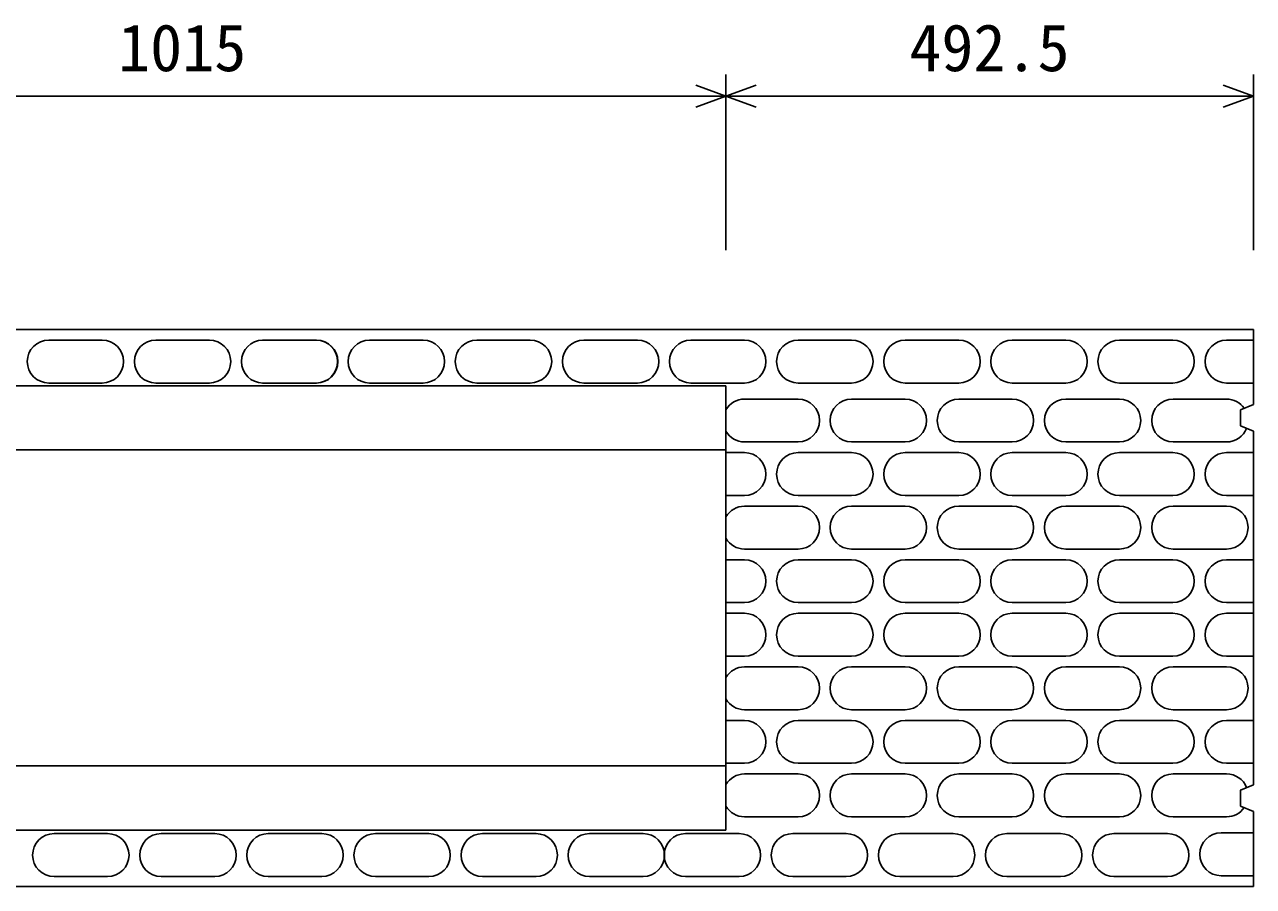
# Model space of a CAD drawing. Units: millimetres, scale not verified. Extents: x -16800 to 16800, y -5940 to 5940.
# Drawn here: x -8961 to -7813, y 2771 to 3576 of the extents above; entities that cross this region are included whole.
import ezdxf
from ezdxf.enums import TextEntityAlignment as Align

# ---------------------------------------------------------------- set-up
doc = ezdxf.new("R2010")
doc.units = ezdxf.units.MM
doc.header["$LTSCALE"] = 20
for name, color, linetype, lineweight in [('0-0_DIM', 7, 'Continuous', 25), ('0-2_HATCH', 6, 'Continuous', 25), ('0-5_OUTLINE', 3, 'Continuous', 25)]:
    doc.layers.add(name, color=color, linetype=linetype, lineweight=lineweight)
doc.styles.add('ＭＳ ゴシック', font='')
doc.styles.get('ＭＳ ゴシック').set_extended_font_data('MS Gothic')

msp = doc.modelspace()

# ---------------------------------------------------------------- linework, layer by layer
at = {"layer": '0-0_DIM'}
for p, q in [((-8305.76, 3528.9), (-8305.76, 3365.14)), ((-7813.26, 3528.9), (-7813.26, 3365.14)), ((-8305.76, 3508.9), (-9320.76, 3508.9)), ((-8305.76, 3508.9), (-7813.26, 3508.9))]:
    msp.add_line(p, q, dxfattribs=at)
for points in [[(-8333.95, 3498.64), (-8305.76, 3508.9), (-8333.95, 3519.16)], [(-8277.57, 3498.64), (-8305.76, 3508.9), (-8277.57, 3519.16)], [(-7841.45, 3498.64), (-7813.26, 3508.9), (-7841.45, 3519.16)]]:
    msp.add_lwpolyline(points, dxfattribs=at)
at = {"layer": '0-2_HATCH'}
for p, q in [((-8888.07, 3280.97), (-8938.07, 3280.97)), ((-8788.07, 3280.97), (-8838.07, 3280.97)), ((-8738.44, 3280.97), (-8688.07, 3280.97)), ((-8638.44, 3280.97), (-8588.44, 3280.97)), ((-8538.44, 3280.97), (-8488.44, 3280.97)), ((-8438.44, 3280.97), (-8388.44, 3280.97)), ((-8338.44, 3280.97), (-8288.44, 3280.97)), ((-8238.44, 3280.97), (-8188.44, 3280.97)), ((-8138.44, 3280.97), (-8088.44, 3280.97)), ((-8038.44, 3280.97), (-7988.44, 3280.97)), ((-7938.44, 3280.97), (-7888.44, 3280.97)), ((-7838.26, 3280.97), (-7813.26, 3280.97)), ((-8938.07, 3240.97), (-8888.07, 3240.97)), ((-8838.07, 3240.97), (-8788.07, 3240.97)), ((-8688.07, 3240.97), (-8738.44, 3240.97)), ((-8588.44, 3240.97), (-8638.44, 3240.97)), ((-8488.44, 3240.97), (-8538.44, 3240.97)), ((-8388.44, 3240.97), (-8438.44, 3240.97)), ((-8288.44, 3240.97), (-8338.44, 3240.97)), ((-8188.44, 3240.97), (-8238.44, 3240.97)), ((-8088.44, 3240.97), (-8138.44, 3240.97)), ((-7988.44, 3240.97), (-8038.44, 3240.97)), ((-7888.44, 3240.97), (-7938.44, 3240.97)), ((-7813.26, 3240.97), (-7838.26, 3240.97)), ((-8288.44, 3225.97), (-8238.44, 3225.97)), ((-8188.44, 3225.97), (-8138.44, 3225.97)), ((-8088.44, 3225.97), (-8038.44, 3225.97)), ((-7988.44, 3225.97), (-7938.44, 3225.97)), ((-7888.26, 3225.97), (-7838.26, 3225.97)), ((-8238.44, 3185.97), (-8288.44, 3185.97)), ((-8138.44, 3185.97), (-8188.44, 3185.97)), ((-8038.44, 3185.97), (-8088.44, 3185.97)), ((-7938.44, 3185.97), (-7988.44, 3185.97)), ((-7838.26, 3185.97), (-7888.26, 3185.97)), ((-8305.76, 3175.97), (-8288.44, 3175.97)), ((-8238.44, 3175.97), (-8188.44, 3175.97)), ((-8138.44, 3175.97), (-8088.44, 3175.97)), ((-8038.44, 3175.97), (-7988.44, 3175.97)), ((-7938.44, 3175.97), (-7888.44, 3175.97)), ((-7838.26, 3175.97), (-7813.26, 3175.97)), ((-8288.44, 3135.97), (-8305.76, 3135.97)), ((-8188.44, 3135.97), (-8238.44, 3135.97)), ((-8088.44, 3135.97), (-8138.44, 3135.97)), ((-7988.44, 3135.97), (-8038.44, 3135.97)), ((-7888.44, 3135.97), (-7938.44, 3135.97)), ((-7813.26, 3135.97), (-7838.26, 3135.97)), ((-8288.44, 3125.97), (-8238.44, 3125.97)), ((-8188.44, 3125.97), (-8138.44, 3125.97)), ((-8088.44, 3125.97), (-8038.44, 3125.97)), ((-7988.44, 3125.97), (-7938.44, 3125.97)), ((-7888.26, 3125.97), (-7838.26, 3125.97)), ((-8305.76, 3075.97), (-8288.44, 3075.97)), ((-8238.44, 3085.97), (-8288.44, 3085.97)), ((-8238.44, 3075.97), (-8188.44, 3075.97)), ((-8138.44, 3085.97), (-8188.44, 3085.97)), ((-8138.44, 3075.97), (-8088.44, 3075.97)), ((-8038.44, 3085.97), (-8088.44, 3085.97)), ((-8038.44, 3075.97), (-7988.44, 3075.97)), ((-7938.44, 3085.97), (-7988.44, 3085.97)), ((-7938.44, 3075.97), (-7888.44, 3075.97)), ((-7838.26, 3085.97), (-7888.26, 3085.97)), ((-7838.26, 3075.97), (-7813.26, 3075.97)), ((-8288.44, 3035.97), (-8305.76, 3035.97)), ((-8188.44, 3035.97), (-8238.44, 3035.97)), ((-8088.44, 3035.97), (-8138.44, 3035.97)), ((-7988.44, 3035.97), (-8038.44, 3035.97)), ((-7888.44, 3035.97), (-7938.44, 3035.97)), ((-7813.26, 3035.97), (-7838.26, 3035.97)), ((-8305.76, 3025.97), (-8288.44, 3025.97)), ((-8238.44, 3025.97), (-8188.44, 3025.97)), ((-8138.44, 3025.97), (-8088.44, 3025.97)), ((-8038.44, 3025.97), (-7988.44, 3025.97)), ((-7938.44, 3025.97), (-7888.44, 3025.97)), ((-7838.26, 3025.97), (-7813.26, 3025.97)), ((-8288.44, 2985.97), (-8305.76, 2985.97)), ((-8188.44, 2985.97), (-8238.44, 2985.97)), ((-8088.44, 2985.97), (-8138.44, 2985.97)), ((-7988.44, 2985.97), (-8038.44, 2985.97)), ((-7888.44, 2985.97), (-7938.44, 2985.97)), ((-7813.26, 2985.97), (-7838.26, 2985.97)), ((-8288.44, 2975.97), (-8238.44, 2975.97)), ((-8188.44, 2975.97), (-8138.44, 2975.97)), ((-8088.44, 2975.97), (-8038.44, 2975.97)), ((-7988.44, 2975.97), (-7938.44, 2975.97)), ((-7888.26, 2975.97), (-7838.26, 2975.97)), ((-8305.76, 2925.97), (-8288.44, 2925.97)), ((-8238.44, 2935.97), (-8288.44, 2935.97)), ((-8238.44, 2925.97), (-8188.44, 2925.97)), ((-8138.44, 2935.97), (-8188.44, 2935.97)), ((-8138.44, 2925.97), (-8088.44, 2925.97)), ((-8038.44, 2935.97), (-8088.44, 2935.97)), ((-8038.44, 2925.97), (-7988.44, 2925.97)), ((-7938.44, 2935.97), (-7988.44, 2935.97)), ((-7938.44, 2925.97), (-7888.44, 2925.97)), ((-7838.26, 2935.97), (-7888.26, 2935.97)), ((-7838.26, 2925.97), (-7813.26, 2925.97)), ((-8288.44, 2885.97), (-8305.76, 2885.97)), ((-8188.44, 2885.97), (-8238.44, 2885.97)), ((-8088.44, 2885.97), (-8138.44, 2885.97)), ((-7988.44, 2885.97), (-8038.44, 2885.97)), ((-7888.44, 2885.97), (-7938.44, 2885.97)), ((-7813.26, 2885.97), (-7838.26, 2885.97)), ((-8288.44, 2875.97), (-8238.44, 2875.97)), ((-8188.44, 2875.97), (-8138.44, 2875.97)), ((-8088.44, 2875.97), (-8038.44, 2875.97)), ((-7988.44, 2875.97), (-7938.44, 2875.97)), ((-7888.26, 2875.97), (-7838.26, 2875.97)), ((-8238.44, 2835.97), (-8288.44, 2835.97)), ((-8138.44, 2835.97), (-8188.44, 2835.97)), ((-8038.44, 2835.97), (-8088.44, 2835.97)), ((-7938.44, 2835.97), (-7988.44, 2835.97)), ((-7838.26, 2835.97), (-7888.26, 2835.97)), ((-8883.07, 2820.25), (-8933.07, 2820.25)), ((-8783.07, 2820.25), (-8833.07, 2820.25)), ((-8683.07, 2820.25), (-8733.07, 2820.25)), ((-8583.07, 2820.25), (-8633.07, 2820.25)), ((-8483.07, 2820.25), (-8533.07, 2820.25)), ((-8383.07, 2820.25), (-8433.07, 2820.25)), ((-8343.44, 2820.25), (-8293.44, 2820.25)), ((-8243.44, 2820.25), (-8193.44, 2820.25)), ((-8143.44, 2820.25), (-8093.44, 2820.25)), ((-8043.44, 2820.25), (-7993.44, 2820.25)), ((-7943.44, 2820.25), (-7893.44, 2820.25)), ((-7843.26, 2820.97), (-7813.26, 2820.97)), ((-8933.07, 2780.25), (-8883.07, 2780.25)), ((-8833.07, 2780.25), (-8783.07, 2780.25)), ((-8733.07, 2780.25), (-8683.07, 2780.25)), ((-8633.07, 2780.25), (-8583.07, 2780.25)), ((-8533.07, 2780.25), (-8483.07, 2780.25)), ((-8433.07, 2780.25), (-8383.07, 2780.25)), ((-8293.44, 2780.25), (-8343.44, 2780.25)), ((-8193.44, 2780.25), (-8243.44, 2780.25)), ((-8093.44, 2780.25), (-8143.44, 2780.25)), ((-7993.44, 2780.25), (-8043.44, 2780.25)), ((-7893.44, 2780.25), (-7943.44, 2780.25)), ((-7843.26, 2780.97), (-7813.26, 2780.97))]:
    msp.add_line(p, q, dxfattribs=at)
for centre, start, end in [((-8938.07, 3260.97), 90, 270), ((-8888.07, 3260.97), 270, 90), ((-8838.07, 3260.97), 90, 270), ((-8788.07, 3260.97), 270, 90), ((-8738.07, 3260.97), 90, 270), ((-8688.44, 3260.97), 270, 90), ((-8688.07, 3260.97), 270, 90), ((-8638.44, 3260.97), 90, 270), ((-8588.44, 3260.97), 270, 90), ((-8538.44, 3260.97), 90, 270), ((-8488.44, 3260.97), 270, 90), ((-8438.44, 3260.97), 90, 270), ((-8388.44, 3260.97), 270, 90), ((-8338.44, 3260.97), 90, 270), ((-8288.44, 3260.97), 270, 90), ((-8238.44, 3260.97), 90, 270), ((-8188.44, 3260.97), 270, 90), ((-8138.44, 3260.97), 90, 270), ((-8088.44, 3260.97), 270, 90), ((-8038.44, 3260.97), 90, 270), ((-7988.44, 3260.97), 270, 90), ((-7938.44, 3260.97), 90, 270), ((-7888.44, 3260.97), 270, 90), ((-7838.26, 3260.97), 90, 270), ((-8288.44, 3205.97), 90, 149.97733), ((-8238.44, 3205.97), 270, 90), ((-8188.44, 3205.97), 90, 270), ((-8138.44, 3205.97), 270, 90), ((-8088.44, 3205.97), 90, 270), ((-8038.44, 3205.97), 270, 90), ((-7988.44, 3205.97), 90, 270), ((-7938.44, 3205.97), 270, 90), ((-7888.26, 3205.97), 90, 270), ((-7838.26, 3205.97), 34.83139, 90), ((-8288.44, 3205.97), 210.02267, 270), ((-7838.26, 3205.97), 270, 338.48105), ((-8288.44, 3155.97), 270, 90), ((-8238.44, 3155.97), 90, 270), ((-8188.44, 3155.97), 270, 90), ((-8138.44, 3155.97), 90, 270), ((-8088.44, 3155.97), 270, 90), ((-8038.44, 3155.97), 90, 270), ((-7988.44, 3155.97), 270, 90), ((-7938.44, 3155.97), 90, 270), ((-7888.44, 3155.97), 270, 90), ((-7838.26, 3155.97), 90, 270), ((-8288.44, 3105.97), 90, 149.97733), ((-8238.44, 3105.97), 270, 90), ((-8188.44, 3105.97), 90, 270), ((-8138.44, 3105.97), 270, 90), ((-8088.44, 3105.97), 90, 270), ((-8038.44, 3105.97), 270, 90), ((-7988.44, 3105.97), 90, 270), ((-7938.44, 3105.97), 270, 90), ((-7888.26, 3105.97), 90, 270), ((-7838.26, 3105.97), 270, 90), ((-8288.44, 3105.97), 210.02267, 270), ((-8288.44, 3055.97), 270, 90), ((-8238.44, 3055.97), 90, 270), ((-8188.44, 3055.97), 270, 90), ((-8138.44, 3055.97), 90, 270), ((-8088.44, 3055.97), 270, 90), ((-8038.44, 3055.97), 90, 270), ((-7988.44, 3055.97), 270, 90), ((-7938.44, 3055.97), 90, 270), ((-7888.44, 3055.97), 270, 90), ((-7838.26, 3055.97), 90, 270), ((-8288.44, 3005.97), 270, 90), ((-8238.44, 3005.97), 90, 270), ((-8188.44, 3005.97), 270, 90), ((-8138.44, 3005.97), 90, 270), ((-8088.44, 3005.97), 270, 90), ((-8038.44, 3005.97), 90, 270), ((-7988.44, 3005.97), 270, 90), ((-7938.44, 3005.97), 90, 270), ((-7888.44, 3005.97), 270, 90), ((-7838.26, 3005.97), 90, 270), ((-8288.44, 2955.97), 90, 149.97733), ((-8238.44, 2955.97), 270, 90), ((-8188.44, 2955.97), 90, 270), ((-8138.44, 2955.97), 270, 90), ((-8088.44, 2955.97), 90, 270), ((-8038.44, 2955.97), 270, 90), ((-7988.44, 2955.97), 90, 270), ((-7938.44, 2955.97), 270, 90), ((-7888.26, 2955.97), 90, 270), ((-7838.26, 2955.97), 270, 90), ((-8288.44, 2955.97), 210.02267, 270), ((-8288.44, 2905.97), 270, 90), ((-8238.44, 2905.97), 90, 270), ((-8188.44, 2905.97), 270, 90), ((-8138.44, 2905.97), 90, 270), ((-8088.44, 2905.97), 270, 90), ((-8038.44, 2905.97), 90, 270), ((-7988.44, 2905.97), 270, 90), ((-7938.44, 2905.97), 90, 270), ((-7888.44, 2905.97), 270, 90), ((-7838.26, 2905.97), 90, 270), ((-8288.44, 2855.97), 90, 149.97733), ((-8238.44, 2855.97), 270, 90), ((-8188.44, 2855.97), 90, 270), ((-8138.44, 2855.97), 270, 90), ((-8088.44, 2855.97), 90, 270), ((-8038.44, 2855.97), 270, 90), ((-7988.44, 2855.97), 90, 270), ((-7938.44, 2855.97), 270, 90), ((-7888.26, 2855.97), 90, 270), ((-7838.26, 2855.97), 21.51772, 90), ((-8288.44, 2855.97), 210.02267, 270), ((-7838.26, 2855.97), 270, 325.16734), ((-8933.07, 2800.25), 90, 270), ((-8883.07, 2800.25), 270, 90), ((-8833.07, 2800.25), 90, 270), ((-8783.07, 2800.25), 270, 90), ((-8733.07, 2800.25), 90, 270), ((-8683.07, 2800.25), 270, 90), ((-8633.07, 2800.25), 90, 270), ((-8583.07, 2800.25), 270, 90), ((-8533.07, 2800.25), 90, 270), ((-8483.07, 2800.25), 270, 90), ((-8433.07, 2800.25), 90, 270), ((-8383.07, 2800.25), 270, 90), ((-8343.44, 2800.25), 90, 270), ((-8293.44, 2800.25), 270, 90), ((-8243.44, 2800.25), 90, 270), ((-8193.44, 2800.25), 270, 90), ((-8143.44, 2800.25), 90, 270), ((-8093.44, 2800.25), 270, 90), ((-8043.44, 2800.25), 90, 270), ((-7993.44, 2800.25), 270, 90), ((-7943.44, 2800.25), 90, 270), ((-7893.44, 2800.25), 270, 90), ((-7843.26, 2800.97), 90, 270)]:
    msp.add_arc(centre, 20, start, end, dxfattribs=at)
at = {"layer": '0-5_OUTLINE'}
for p, q in [((-7813.26, 3290.97), (-7813.26, 3220.97)), ((-8305.76, 3238.47), (-9320.76, 3238.47)), ((-8305.76, 3238.47), (-8305.76, 2823.47)), ((-7813.26, 3220.97), (-7825.26, 3215.97)), ((-7825.26, 3215.97), (-7825.26, 3200.97)), ((-7825.26, 3200.97), (-7813.26, 3195.97)), ((-7813.26, 3195.97), (-7813.26, 2865.97)), ((-8305.76, 3178.47), (-9320.76, 3178.47)), ((-8305.76, 2883.47), (-9320.76, 2883.47)), ((-7825.26, 2845.97), (-7813.26, 2840.97)), ((-7813.26, 2840.97), (-7813.26, 2770.97)), ((-8305.76, 2823.47), (-9320.76, 2823.47)), ((-7813.26, 2770.97), (-9813.26, 2770.97))]:
    msp.add_line(p, q, dxfattribs=at)
for points in [[(-7813.26, 3290.97), (-9813.26, 3290.97), (-9813.26, 3220.97), (-9801.26, 3215.97), (-9801.26, 3200.97), (-9813.26, 3195.97), (-9813.26, 2865.97)], [(-7813.26, 2865.97), (-7825.26, 2860.97), (-7825.26, 2845.97)]]:
    msp.add_lwpolyline(points, dxfattribs=at)

# ---------------------------------------------------------------- texts
at = {"layer": '0-0_DIM', "style": 'ＭＳ ゴシック'}
for s, p in [('1015', (-8873.26, 3518.9)), ('492.5', (-8134.51, 3518.9))]:
    msp.add_text(s, height=43.99, dxfattribs=at).set_placement(p, align=Align.BOTTOM_LEFT)

doc.saveas('drawing.dxf')
